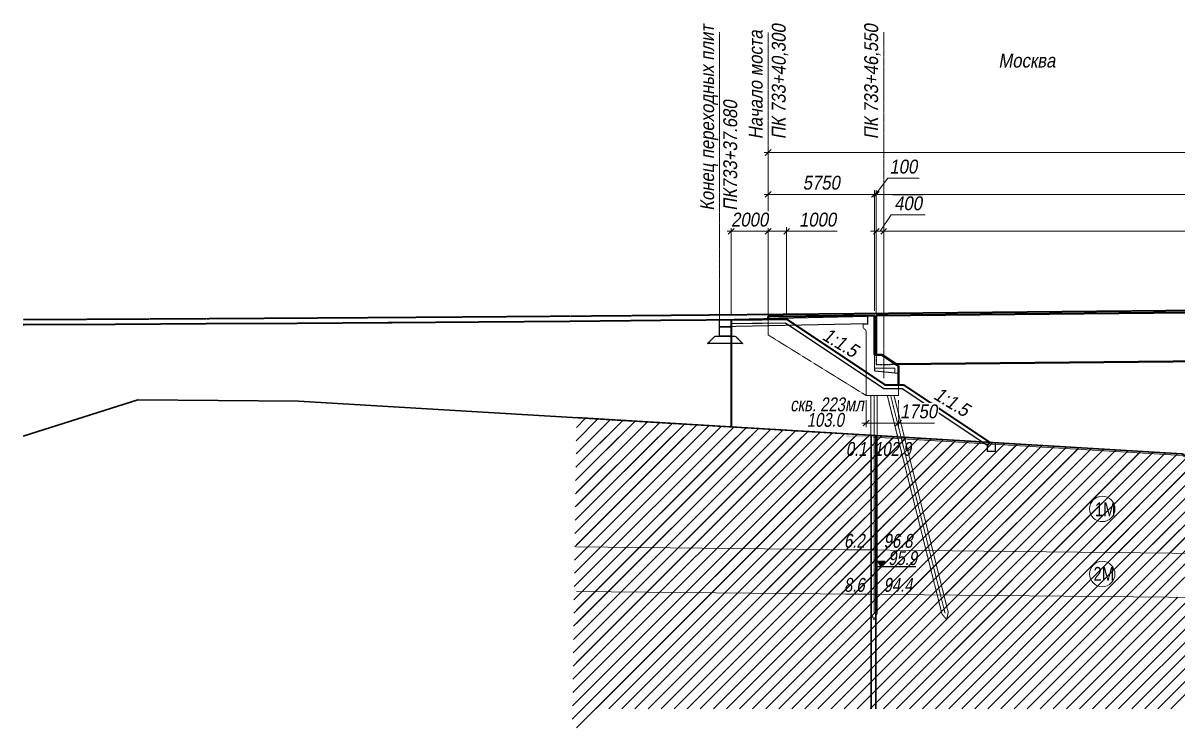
# Model space of a CAD drawing. Header units: millimetres. Extents: x 1864 to 10174863, y -4887456 to 5366151.
# Drawn here: x 8923105 to 8985568, y 273146 to 311280 of the extents above; entities that cross this region are included whole.
import ezdxf

# ---------------------------------------------------------------- set-up
doc = ezdxf.new("R2010")
doc.units = ezdxf.units.MM
doc.linetypes.add('CENTER', pattern=[50.8, 31.75, -6.35, 6.35, -6.35])
doc.linetypes.add('DASHED', pattern=[7, 5, -2, 0])
for name, color, linetype, lineweight in [('C-GEOL-GRSL', 94, 'Continuous', 15), ('S-BALK', 150, 'Continuous', 40), ('S-BETN', 2, 'Continuous', 40), ('S-BETN-NVEL', 7, 'Continuous', 25), ('S-GRID', 1, 'CENTER', 20), ('S-GRID-TRASSA', 4, 'CENTER', 30), ('S-NASP', 52, 'Continuous', 35), ('S-OPOR', 2, 'Continuous', 40), ('S-OPOR-NVEL', 7, 'DASHED', 20), ('S-TEXT', 4, 'Continuous', 30), ('S-ZEML', 32, 'Земля1', 30), ('T-DIMS', 3, 'Continuous', 30), ('T-TEXT', 4, 'Continuous', 30)]:
    doc.layers.add(name, color=color, linetype=linetype, lineweight=lineweight)
for name, color, linetype in [('C-GEOL-PATT', 250, 'Continuous'), ('C-GEOL-SCVG', 60, 'Continuous'), ('concr_inv', 7, 'DASHED'), ('S-KRAS', 1, 'DASHED'), ('S-NOTE', 4, 'Continuous'), ('Текст', 7, 'Continuous')]:
    doc.layers.add(name, color=color, linetype=linetype)
doc.styles.add('TM', font='mipgost.shx', dxfattribs={"width": 0.9, "oblique": 10})
doc.styles.add('Тип А прямой', font='mipgost.shx', dxfattribs={"width": 0.8})
doc.linetypes.add('Земля1', pattern='A,24,[3,ltsnew.shx,S=6,R=0,X=-6,Y=-6],3,[3,ltsnew.shx,S=6,R=0,X=-6,Y=-6],3,[3,ltsnew.shx,S=6,R=0,X=-6,Y=-6],0', length=30)
doc.dimstyles.new('TM', dxfattribs={"dimscale": 0, "dimtxt": 3, "dimasz": 1.25, "dimexe": 0.9, "dimexo": 1, "dimgap": 1, "dimtad": 1, "dimdec": 0, "dimdsep": 46, "dimtxsty": 'TM', "dimblk1": 'OBLIQUE', "dimblk2": 'OBLIQUE', "dimsah": 1, "dimcen": 3, "dimdle": 0.9, "dimclrt": 7, "dimadec": 0, "dimazin": 0, "dimtfac": 1, "dimtdec": 0, "dimtmove": 1, "dimatfit": 2, "dimldrblk": 'NONE', "dimfxl": 1, "dimtfill": 1, "dimtolj": 1, "dimlwd": 15, "dimlwe": 15, "dimarcsym": 0})

# ---------------------------------------------------------------- blocks, each defined once
blk = doc.blocks.new('_OBLIQUE')
at = {"color": 0, "linetype": 'ByBlock', "lineweight": -2}
blk.add_line((0.5, 0.5), (-0.5, -0.5), dxfattribs=at)
blk = doc.blocks.new('*D736')
at = {"layer": 'Defpoints', "color": 0, "transparency": 16777216}
for p in [(9032655, 300018), (9032655, 296180), (8969655, 295574)]:
    blk.add_point(p, dxfattribs=at)
at = {"layer": 'T-DIMS', "color": 0, "linetype": 'Continuous', "lineweight": 15, "transparency": 16777216}
blk.add_line((8969430, 300018), (9032880, 300018), dxfattribs=at)
at = {"layer": 'T-DIMS', "color": 0, "lineweight": 15, "transparency": 16777216}
for p, q in [((8969655, 295824), (8969655, 300243)), ((9032655, 296430), (9032655, 300243))]:
    blk.add_line(p, q, dxfattribs=at)
at = {"layer": 'T-DIMS', "color": 0, "lineweight": 15, "transparency": 16777216, "xscale": 312.5, "yscale": 312.5, "zscale": 312.5, "rotation": 180}
blk.add_blockref('_OBLIQUE', (8969655, 300018), dxfattribs=at)
at = {"layer": 'T-DIMS', "color": 0, "lineweight": 15, "transparency": 16777216, "xscale": 312.5, "yscale": 312.5, "zscale": 312.5}
blk.add_blockref('_OBLIQUE', (9032655, 300018), dxfattribs=at)
at = {"layer": 'T-DIMS', "color": 7, "transparency": 16777216, "insert": (9001155, 300643), "char_height": 750, "attachment_point": 5, "style": 'TM', "bg_fill": 3, "box_fill_scale": 1.1, "bg_fill_color": 256, "bg_fill_true_color": 13158600, "bg_fill_transparency": 0}
blk.add_mtext('\\A1;63000', dxfattribs=at)
blk = doc.blocks.new('_None')
blk = doc.blocks.new('*D740')
at = {"layer": 'Defpoints', "color": 0, "transparency": 16777216}
for p in [(8969255, 300018), (8969655, 295574), (8969255, 295307)]:
    blk.add_point(p, dxfattribs=at)
at = {"layer": 'T-DIMS', "color": 0, "linetype": 'Continuous', "lineweight": 15, "transparency": 16777216}
for p, q in [((8969455, 300018), (8970057, 300899)), ((8970057, 300899), (8971895, 300899)), ((8969255, 300018), (8968943, 300018)), ((8969655, 300018), (8969255, 300018)), ((8969655, 300018), (8969255, 300018)), ((8969655, 300018), (8969968, 300018))]:
    blk.add_line(p, q, dxfattribs=at)
at = {"layer": 'T-DIMS', "color": 0, "lineweight": 15, "transparency": 16777216}
for p, q in [((8969255, 295557), (8969255, 300243)), ((8969655, 295824), (8969655, 300243))]:
    blk.add_line(p, q, dxfattribs=at)
at = {"layer": 'T-DIMS', "color": 0, "lineweight": 15, "transparency": 16777216, "xscale": 312.5, "yscale": 312.5, "zscale": 312.5}
blk.add_blockref('_OBLIQUE', (8969255, 300018), dxfattribs=at)
at = {"layer": 'T-DIMS', "color": 0, "lineweight": 15, "transparency": 16777216, "xscale": 312.5, "yscale": 312.5, "zscale": 312.5, "rotation": 180}
blk.add_blockref('_OBLIQUE', (8969655, 300018), dxfattribs=at)
at = {"layer": 'T-DIMS', "color": 7, "transparency": 16777216, "insert": (8970976, 301524), "char_height": 750, "attachment_point": 5, "style": 'TM', "bg_fill": 3, "box_fill_scale": 1.1, "bg_fill_color": 256, "bg_fill_true_color": 13158600, "bg_fill_transparency": 0}
blk.add_mtext('\\A1;400', dxfattribs=at)
blk = doc.blocks.new('*D728')
at = {"layer": 'Defpoints', "color": 0, "transparency": 16777216}
for p in [(8969155, 302014), (8969155, 295464), (8969255, 295465)]:
    blk.add_point(p, dxfattribs=at)
at = {"layer": 'T-DIMS', "color": 0, "linetype": 'Continuous', "lineweight": 15, "transparency": 16777216}
for p, q in [((8969205, 302014), (8969872, 302886)), ((8969872, 302886), (8971565, 302886)), ((8969155, 302014), (8968843, 302014)), ((8969255, 302014), (8969155, 302014)), ((8969255, 302014), (8969155, 302014)), ((8969255, 302014), (8969568, 302014))]:
    blk.add_line(p, q, dxfattribs=at)
at = {"layer": 'T-DIMS', "color": 0, "lineweight": 15, "transparency": 16777216}
for p, q in [((8969155, 295714), (8969155, 302239)), ((8969255, 295715), (8969255, 302239))]:
    blk.add_line(p, q, dxfattribs=at)
at = {"layer": 'T-DIMS', "color": 0, "lineweight": 15, "transparency": 16777216, "xscale": 312.5, "yscale": 312.5, "zscale": 312.5}
blk.add_blockref('_OBLIQUE', (8969155, 302014), dxfattribs=at)
at = {"layer": 'T-DIMS', "color": 0, "lineweight": 15, "transparency": 16777216, "xscale": 312.5, "yscale": 312.5, "zscale": 312.5, "rotation": 180}
blk.add_blockref('_OBLIQUE', (8969255, 302014), dxfattribs=at)
at = {"layer": 'T-DIMS', "color": 7, "transparency": 16777216, "insert": (8970719, 303511), "char_height": 750, "attachment_point": 5, "style": 'TM', "bg_fill": 3, "box_fill_scale": 1.1, "bg_fill_color": 256, "bg_fill_true_color": 13158600, "bg_fill_transparency": 0}
blk.add_mtext('\\A1;100', dxfattribs=at)
blk = doc.blocks.new('*D729')
at = {"layer": 'Defpoints', "color": 0, "transparency": 16777216}
for p in [(9138055, 302014), (9138055, 297090), (8969255, 295465)]:
    blk.add_point(p, dxfattribs=at)
at = {"layer": 'T-DIMS', "color": 0, "linetype": 'Continuous', "lineweight": 15, "transparency": 16777216}
blk.add_line((8969030, 302014), (9138280, 302014), dxfattribs=at)
at = {"layer": 'T-DIMS', "color": 0, "lineweight": 15, "transparency": 16777216}
for p, q in [((8969255, 295715), (8969255, 302239)), ((9138055, 297340), (9138055, 302239))]:
    blk.add_line(p, q, dxfattribs=at)
at = {"layer": 'T-DIMS', "color": 0, "lineweight": 15, "transparency": 16777216, "xscale": 312.5, "yscale": 312.5, "zscale": 312.5, "rotation": 180}
blk.add_blockref('_OBLIQUE', (8969255, 302014), dxfattribs=at)
at = {"layer": 'T-DIMS', "color": 0, "lineweight": 15, "transparency": 16777216, "xscale": 312.5, "yscale": 312.5, "zscale": 312.5}
blk.add_blockref('_OBLIQUE', (9138055, 302014), dxfattribs=at)
at = {"layer": 'T-DIMS', "color": 7, "transparency": 16777216, "insert": (9053655, 302639), "char_height": 750, "attachment_point": 5, "style": 'TM', "bg_fill": 3, "box_fill_scale": 1.1, "bg_fill_color": 256, "bg_fill_true_color": 13158600, "bg_fill_transparency": 0}
blk.add_mtext('\\A1;168800', dxfattribs=at)
blk = doc.blocks.new('*D732')
at = {"layer": 'Defpoints', "color": 0, "transparency": 16777216}
for p in [(8963406, 302014), (8969155, 295463), (8963406, 295410)]:
    blk.add_point(p, dxfattribs=at)
at = {"layer": 'T-DIMS', "color": 0, "linetype": 'Continuous', "lineweight": 15, "transparency": 16777216}
blk.add_line((8969380, 302014), (8963181, 302014), dxfattribs=at)
at = {"layer": 'T-DIMS', "color": 0, "lineweight": 15, "transparency": 16777216}
for p, q in [((8963406, 295660), (8963406, 302239)), ((8969155, 295713), (8969155, 302239))]:
    blk.add_line(p, q, dxfattribs=at)
at = {"layer": 'T-DIMS', "color": 0, "lineweight": 15, "transparency": 16777216, "xscale": 312.5, "yscale": 312.5, "zscale": 312.5, "rotation": 180}
blk.add_blockref('_OBLIQUE', (8963406, 302014), dxfattribs=at)
at = {"layer": 'T-DIMS', "color": 0, "lineweight": 15, "transparency": 16777216, "xscale": 312.5, "yscale": 312.5, "zscale": 312.5}
blk.add_blockref('_OBLIQUE', (8969155, 302014), dxfattribs=at)
at = {"layer": 'T-DIMS', "color": 7, "transparency": 16777216, "insert": (8966281, 302639), "char_height": 750, "attachment_point": 5, "style": 'TM', "bg_fill": 3, "box_fill_scale": 1.1, "bg_fill_color": 256, "bg_fill_true_color": 13158600, "bg_fill_transparency": 0}
blk.add_mtext('\\A1;5750', dxfattribs=at)
blk = doc.blocks.new('*D733')
at = {"layer": 'Defpoints', "color": 0, "transparency": 16777216}
for p in [(9144005, 304280), (9144005, 297027), (8963406, 295410)]:
    blk.add_point(p, dxfattribs=at)
at = {"layer": 'T-DIMS', "color": 0, "linetype": 'Continuous', "lineweight": 15, "transparency": 16777216}
blk.add_line((8963181, 304280), (9144230, 304280), dxfattribs=at)
at = {"layer": 'T-DIMS', "color": 0, "lineweight": 15, "transparency": 16777216}
for p, q in [((8963406, 295660), (8963406, 304505)), ((9144005, 297277), (9144005, 304505))]:
    blk.add_line(p, q, dxfattribs=at)
at = {"layer": 'T-DIMS', "color": 0, "lineweight": 15, "transparency": 16777216, "xscale": 312.5, "yscale": 312.5, "zscale": 312.5, "rotation": 180}
blk.add_blockref('_OBLIQUE', (8963406, 304280), dxfattribs=at)
at = {"layer": 'T-DIMS', "color": 0, "lineweight": 15, "transparency": 16777216, "xscale": 312.5, "yscale": 312.5, "zscale": 312.5}
blk.add_blockref('_OBLIQUE', (9144005, 304280), dxfattribs=at)
at = {"layer": 'T-DIMS', "color": 7, "transparency": 16777216, "insert": (9053705, 304905), "char_height": 750, "attachment_point": 5, "style": 'TM', "bg_fill": 3, "box_fill_scale": 1.1, "bg_fill_color": 256, "bg_fill_true_color": 13158600, "bg_fill_transparency": 0}
blk.add_mtext('\\A1;180600', dxfattribs=at)
blk = doc.blocks.new('*D742')
at = {"layer": 'Defpoints', "color": 0, "transparency": 16777216}
for p in [(8964406, 300018), (8963406, 295410), (8964406, 295259)]:
    blk.add_point(p, dxfattribs=at)
at = {"layer": 'T-DIMS', "color": 0, "linetype": 'Continuous', "lineweight": 15, "transparency": 16777216}
for p, q in [((8963181, 300018), (8964631, 300018)), ((8967144, 300018), (8964406, 300018))]:
    blk.add_line(p, q, dxfattribs=at)
at = {"layer": 'T-DIMS', "color": 0, "lineweight": 15, "transparency": 16777216}
for p, q in [((8963406, 295660), (8963406, 300243)), ((8964406, 295509), (8964406, 300243))]:
    blk.add_line(p, q, dxfattribs=at)
at = {"layer": 'T-DIMS', "color": 0, "lineweight": 15, "transparency": 16777216, "xscale": 312.5, "yscale": 312.5, "zscale": 312.5, "rotation": 180}
blk.add_blockref('_OBLIQUE', (8963406, 300018), dxfattribs=at)
at = {"layer": 'T-DIMS', "color": 0, "lineweight": 15, "transparency": 16777216, "xscale": 312.5, "yscale": 312.5, "zscale": 312.5}
blk.add_blockref('_OBLIQUE', (8964406, 300018), dxfattribs=at)
at = {"layer": 'T-DIMS', "color": 7, "transparency": 16777216, "insert": (8966081, 300643), "char_height": 750, "attachment_point": 5, "style": 'TM', "bg_fill": 3, "box_fill_scale": 1.1, "bg_fill_color": 256, "bg_fill_true_color": 13158600, "bg_fill_transparency": 0}
blk.add_mtext('\\A1;1000', dxfattribs=at)
blk = doc.blocks.new('*D743')
at = {"layer": 'Defpoints', "color": 0, "transparency": 16777216}
for p in [(8961406, 295232), (8963406, 295410)]:
    blk.add_point(p, dxfattribs=at)
at = {"layer": 'T-DIMS', "color": 0, "linetype": 'Continuous', "lineweight": 15, "transparency": 16777216}
blk.add_line((8963631, 300018), (8961181, 300018), dxfattribs=at)
at = {"layer": 'T-DIMS', "color": 0, "lineweight": 15, "transparency": 16777216}
for p, q in [((8961406, 295482), (8961406, 300243)), ((8963406, 295660), (8963406, 300243))]:
    blk.add_line(p, q, dxfattribs=at)
at = {"layer": 'T-DIMS', "color": 7, "transparency": 16777216, "insert": (8962406, 300643), "char_height": 750, "attachment_point": 5, "style": 'TM', "bg_fill": 3, "box_fill_scale": 1.1, "bg_fill_color": 256, "bg_fill_true_color": 13158600, "bg_fill_transparency": 0}
blk.add_mtext('\\A1;2000', dxfattribs=at)
at = {"layer": 'Defpoints', "color": 0, "transparency": 16777216}
blk.add_point((8961406, 300018), dxfattribs=at)
at = {"layer": 'T-DIMS', "color": 0, "lineweight": 15, "transparency": 16777216, "xscale": 312.5, "yscale": 312.5, "zscale": 312.5, "rotation": 180}
blk.add_blockref('_OBLIQUE', (8961406, 300018), dxfattribs=at)
at = {"layer": 'T-DIMS', "color": 0, "lineweight": 15, "transparency": 16777216, "xscale": 312.5, "yscale": 312.5, "zscale": 312.5}
blk.add_blockref('_OBLIQUE', (8963406, 300018), dxfattribs=at)
blk = doc.blocks.new('*D744')
at = {"layer": 'Defpoints', "color": 0, "transparency": 16777216}
for p in [(8968705, 291129), (8970455, 291136)]:
    blk.add_point(p, dxfattribs=at)
at = {"layer": 'T-DIMS', "color": 0, "lineweight": 15, "transparency": 16777216}
for p, q in [((8968705, 290879), (8968705, 289415)), ((8970455, 290886), (8970455, 289415))]:
    blk.add_line(p, q, dxfattribs=at)
at = {"layer": 'T-DIMS', "color": 0, "linetype": 'Continuous', "lineweight": 15, "transparency": 16777216}
blk.add_line((8968480, 289640), (8970680, 289640), dxfattribs=at)
at = {"layer": 'T-DIMS', "color": 0, "lineweight": 15, "transparency": 16777216, "xscale": 312.5, "yscale": 312.5, "zscale": 312.5, "rotation": 180}
blk.add_blockref('_OBLIQUE', (8968705, 289640), dxfattribs=at)
at = {"layer": 'T-DIMS', "color": 7, "transparency": 16777216, "insert": (8971543, 290265), "char_height": 750, "attachment_point": 5, "style": 'TM', "bg_fill": 3, "box_fill_scale": 1.1, "bg_fill_color": 256, "bg_fill_true_color": 13158600, "bg_fill_transparency": 0}
blk.add_mtext('\\A1;1750', dxfattribs=at)
at = {"layer": 'Defpoints', "color": 0, "transparency": 16777216}
blk.add_point((8970455, 289640), dxfattribs=at)
at = {"layer": 'T-DIMS', "color": 0, "lineweight": 15, "transparency": 16777216, "xscale": 312.5, "yscale": 312.5, "zscale": 312.5}
blk.add_blockref('_OBLIQUE', (8970455, 289640), dxfattribs=at)

msp = doc.modelspace()

# ---------------------------------------------------------------- hatches: boundary and pattern name
at = {"layer": 'C-GEOL-PATT'}
h = msp.add_hatch(dxfattribs=at)
h.set_pattern_fill('FG_35', color=256, scale=100, style=0)
h.set_pattern_definition([(0, (8968905.3, 186273.6), (600, 600), [500, -700]), (18.43495, (8969005.3, 186173.6), (600.0004, 600), [316.228, -1581.1386]), (161.56505, (8969305.3, 186073.6), (-600.0004, 600), [316.228, -1581.1386]), (26.56505, (8969105.3, 185973.6), (600.0002, 600.0001), [223.607, -2459.6748]), (135, (8969205.3, 185873.6), (-600, -600), [141.4214, -707.1068]), (71.56505, (8969105.3, 185573.6), (600.0001, 600.00035), [316.228, -1581.1397])])
h.paths.add_polyline_path([(8967605.3, 288973.6), (8969105.3, 288973.6), (8985805.3, 287977.9), (8993588.7, 283570.2), (9019745.7, 283573), (9024105.3, 284547.9), (9049405.3, 284787.9), (9060105.3, 287867.9), (9066805.3, 287707.9), (9077605.3, 284777.9), (9078805.3, 284747.9), (9095238.3, 286938.9), (9127405.3, 291227.9), (9138699.3, 291908.2), (9138723.6, 291809.7), (9127405.3, 291127.9), (9095238.3, 286838.9), (9078805.3, 284647.9), (9077605.3, 284677.9), (9066805.3, 287607.9), (9060105.3, 287767.9), (9049405.3, 284687.9), (9024105.3, 284447.9), (9019733, 283570.2), (8993367.1, 283595.7), (8985805.3, 287877.9), (8969105.3, 288873.6), (8967605.3, 288873.6)])
at = {"layer": 'Текст'}
h = msp.add_hatch(color=5, dxfattribs=at)
h.dxf.hatch_style = 1
h.paths.add_polyline_path([(8969329, 282172.2), (8969525.5, 281872.4), (8969721.9, 282172.2)])

# ---------------------------------------------------------------- linework, layer by layer
at = {"layer": 'C-GEOL-GRSL'}
for p, q in [((8953040.8, 282951.7), (9032225.3, 282073.6)), ((8967605.3, 282773.6), (8969105.3, 282773.6)), ((9032225.3, 279773.6), (8953040.8, 280526.3)), ((8969105.3, 280373.6), (8967605.3, 280373.6))]:
    msp.add_line(p, q, dxfattribs=at)
msp.add_lwpolyline([(8969105.3, 288873.6), (8985805.3, 287877.9), (8993367.1, 283595.7), (8993588.7, 283570.2)], dxfattribs=at)
for centre in [(8981475.3, 284993.6), (8981475.3, 281473.6)]:
    msp.add_circle(centre, 687.5, dxfattribs=at)
at = {"layer": 'C-GEOL-PATT', "linetype": 'Continuous'}
for p, q in [((8953023.3, 288684.4), (8954201.1, 289862.2)), ((8953033.4, 289401.6), (8953533.8, 289902)), ((8952861.6, 277209.1), (8964878.1, 289225.6)), ((8952871.7, 277926.3), (8964210.8, 289265.4)), ((8952881.8, 278643.5), (8963543.5, 289305.2)), ((8952891.9, 279360.7), (8962876.2, 289345)), ((8952902, 280077.9), (8962208.9, 289384.8)), ((8952912.1, 280795.1), (8961541.6, 289424.6)), ((8952922.2, 281512.4), (8960874.3, 289464.4)), ((8952932.4, 282229.6), (8960206.9, 289504.1)), ((8952942.5, 282946.8), (8959539.6, 289543.9)), ((8952952.6, 283664), (8958872.3, 289583.7)), ((8952962.7, 284381.2), (8958205, 289623.5)), ((8952972.8, 285098.4), (8957537.7, 289663.3)), ((8952982.9, 285815.6), (8956870.4, 289703.1)), ((8952993, 286532.8), (8956203.1, 289742.9)), ((8953003.1, 287250), (8955535.8, 289782.7)), ((8953013.2, 287967.2), (8954868.4, 289822.4)), ((8952811.1, 273623.1), (8968214.7, 289026.7)), ((8952821.2, 274340.3), (8967547.4, 289066.5)), ((8952831.3, 275057.5), (8966880.1, 289106.3)), ((8952841.4, 275774.7), (8966212.8, 289146.1)), ((8952851.5, 276491.9), (8965545.4, 289185.8)), ((8954079, 274183.9), (8968882, 288986.9)), ((8954786.1, 274183.9), (8969549.3, 288947.1)), ((8955493.2, 274183.9), (8970216.6, 288907.3)), ((8956200.3, 274183.9), (8970883.9, 288867.5)), ((8956907.4, 274183.9), (8971551.3, 288827.8)), ((8957614.5, 274183.9), (8972218.6, 288788)), ((8958321.6, 274183.9), (8972885.9, 288748.2)), ((8959028.7, 274183.9), (8973553.2, 288708.4)), ((8959735.8, 274183.9), (8974220.5, 288668.6)), ((8960442.9, 274183.9), (8974887.8, 288628.8)), ((8961150, 274183.9), (8975555.1, 288589)), ((8961857.1, 274183.9), (8976222.4, 288549.2)), ((8962564.2, 274183.9), (8976889.8, 288509.5)), ((8963271.3, 274183.9), (8977557.1, 288469.7)), ((8963978.4, 274183.9), (8978224.4, 288429.9)), ((8964685.5, 274183.9), (8978891.7, 288390.1)), ((8965392.6, 274183.9), (8979559, 288350.3)), ((8966099.7, 274183.9), (8980226.3, 288310.5)), ((8966806.8, 274183.9), (8980893.6, 288270.7)), ((8967513.9, 274183.9), (8981560.9, 288230.9)), ((8968221, 274183.9), (8982228.3, 288191.2)), ((8968928.1, 274183.9), (8982895.6, 288151.4)), ((8969635.2, 274183.9), (8983562.9, 288111.6)), ((8970342.3, 274183.9), (8984230.2, 288071.8)), ((8971049.4, 274183.9), (8984897.5, 288032)), ((8971756.5, 274183.9), (8985564.8, 287992.2)), ((8978563.4, 280283.7), (8986094.1, 287814.4)), ((8979263.8, 280277), (8986545.5, 287558.7)), ((8979964.3, 280270.4), (8986997, 287303.1)), ((8980664.7, 280263.7), (8987448.4, 287047.4)), ((8981365.2, 280257.1), (8987899.8, 286791.8)), ((8982065.6, 280250.4), (8988351.3, 286536.1)), ((8982766, 280243.7), (8988802.7, 286280.4)), ((8983466.5, 280237.1), (8989254.2, 286024.8)), ((8984166.9, 280230.4), (8989705.6, 285769.1)), ((8984867.4, 280223.8), (8990157.1, 285513.5))]:
    msp.add_line(p, q, dxfattribs=at)
at = {"layer": 'C-GEOL-PATT', "linetype": 'Continuous', "ltscale": 1.75}
for p, q in [((8953040.8, 288701.9), (8953212.5, 288873.6)), ((8953040.8, 287994.8), (8953919.6, 288873.6)), ((8953040.8, 287287.7), (8954626.7, 288873.6)), ((8953040.8, 286580.6), (8955333.8, 288873.6)), ((8953040.8, 285873.5), (8956040.9, 288873.6)), ((8953040.8, 285166.4), (8956748, 288873.6)), ((8953040.8, 284459.3), (8957455.1, 288873.6)), ((8953040.8, 283752.2), (8958162.2, 288873.6)), ((8953040.8, 283045.1), (8958869.3, 288873.6)), ((8953040.8, 280216.7), (8961697.7, 288873.6)), ((8953040.8, 279509.6), (8962404.8, 288873.6)), ((8953040.8, 278802.5), (8963111.9, 288873.6)), ((8953040.8, 278095.4), (8963819, 288873.6)), ((8953040.8, 277388.3), (8964526.1, 288873.6)), ((8953040.8, 276681.2), (8965233.2, 288873.6)), ((8953040.8, 275974.1), (8965940.3, 288873.6)), ((8953040.8, 275267), (8966647.4, 288873.6)), ((8953040.8, 274559.9), (8967354.5, 288873.6)), ((8953040.8, 273852.8), (8968061.6, 288873.6)), ((8953040.8, 273145.7), (8968768.7, 288873.6)), ((8954786.1, 274183.9), (8969454.9, 288852.7)), ((8955493.2, 274183.9), (8970122.3, 288813)), ((8962390, 280373.6), (8970789.6, 288773.2)), ((8963097.1, 280373.6), (8971456.9, 288733.4)), ((8963804.2, 280373.6), (8972124.2, 288693.6)), ((8964511.3, 280373.6), (8972791.5, 288653.8)), ((8965218.4, 280373.6), (8973458.8, 288614)), ((8965925.5, 280373.6), (8974126.1, 288574.2)), ((8966632.6, 280373.6), (8974793.4, 288534.4)), ((8967339.7, 280373.6), (8975460.8, 288494.7)), ((8968046.8, 280373.6), (8976128.1, 288454.9)), ((8968753.9, 280373.6), (8976795.4, 288415.1)), ((8969457.6, 280370.2), (8977462.7, 288375.3)), ((8970158.1, 280363.6), (8978130, 288335.5)), ((8970858.5, 280356.9), (8978797.3, 288295.7)), ((8971559, 280350.3), (8979464.6, 288255.9)), ((8972259.4, 280343.6), (8980131.9, 288216.1)), ((8972959.8, 280337), (8980799.3, 288176.4)), ((8973660.3, 280330.3), (8981466.6, 288136.6)), ((8974360.7, 280323.6), (8982133.9, 288096.8)), ((8975061.2, 280317), (8982801.2, 288057)), ((8975761.6, 280310.3), (8983468.5, 288017.2)), ((8978824.2, 282665.8), (8984135.8, 287977.4)), ((8979523.6, 282658.1), (8984803.1, 287937.6)), ((8980222.9, 282650.3), (8985470.4, 287897.8)), ((8980922.2, 282642.5), (8986030.2, 287750.5)), ((8981621.6, 282634.8), (8986481.7, 287494.9)), ((8982320.9, 282627), (8986933.1, 287239.2)), ((8983020.3, 282619.3), (8987384.6, 286983.6)), ((8983719.6, 282611.5), (8987836, 286727.9)), ((8984419, 282603.8), (8988287.5, 286472.3)), ((8985118.3, 282596), (8988738.9, 286216.6)), ((8970342.3, 274183.9), (8976462.1, 280303.7)), ((8971049.4, 274183.9), (8977162.5, 280297)), ((8971756.5, 274183.9), (8977862.9, 280290.3)), ((8972463.6, 274183.9), (8978563.4, 280283.7)), ((8973170.7, 274183.9), (8979263.8, 280277)), ((8973877.8, 274183.9), (8979964.3, 280270.4)), ((8974584.9, 274183.9), (8980664.7, 280263.7)), ((8975292, 274183.9), (8981365.2, 280257.1)), ((8975999.1, 274183.9), (8982065.6, 280250.4)), ((8976706.2, 274183.9), (8982766, 280243.7)), ((8977413.3, 274183.9), (8983466.5, 280237.1)), ((8978120.4, 274183.9), (8984166.9, 280230.4)), ((8978827.5, 274183.9), (8984867.4, 280223.8)), ((8979534.6, 274183.9), (8985567.8, 280217.1)), ((8980241.7, 274183.9), (8986268.2, 280210.4)), ((8980948.8, 274183.9), (8986968.7, 280203.8)), ((8981655.9, 274183.9), (8987669.1, 280197.1)), ((8982363, 274183.9), (8988369.6, 280190.5)), ((8983070.1, 274183.9), (8989070, 280183.8)), ((8983777.2, 274183.9), (8989770.5, 280177.2)), ((8984484.3, 274183.9), (8990470.9, 280170.5)), ((8985191.4, 274183.9), (8991171.3, 280163.8))]:
    msp.add_line(p, q, dxfattribs=at)
at = {"layer": 'C-GEOL-SCVG'}
msp.add_lwpolyline([(8965777.3, 289160.1), (8966177.3, 289160.1)], dxfattribs=at)
at = {"layer": 'concr_inv'}
for points in [[(8961381.4, 294845.2), (8961381.4, 294342.7), (8960782, 294342.7), (8960782, 294842.7), (8961381.4, 294845.2)], [(8961632, 294342.7), (8962032, 293942.7), (8960132, 293942.7), (8960532, 294342.7), (8961632, 294342.7)]]:
    msp.add_lwpolyline(points, dxfattribs=at)
at = {"layer": 'S-BALK'}
msp.add_line((8969255.3, 293329.8), (8969255.3, 295464.9), dxfattribs=at)
for points in [[(8969255.3, 295464.9), (9138055.3, 297089.8)], [(8970319.9, 292820), (9137066.4, 294425.2)]]:
    msp.add_lwpolyline(points, dxfattribs=at)
at = {"layer": 'S-BETN'}
for p, q in [((8969155.3, 293329.8), (8969555.7, 293329.8)), ((8969555.7, 293329.8), (8970455.3, 292729.7)), ((8970455.3, 292729.7), (8970455.3, 292329.5)), ((8970455.3, 292329.5), (8970455.3, 291710.1))]:
    msp.add_line(p, q, dxfattribs=at)
at = {"layer": 'S-BETN-NVEL'}
for p, q in [((8969662.3, 291512.9), (8970662.3, 291512.9)), ((8970662.3, 291512.9), (8975288.3, 288428.9))]:
    msp.add_line(p, q, dxfattribs=at)
msp.add_lwpolyline([(8961405.8, 295030.5), (8962516.6, 295040.3), (8963077.5, 295045.4), (8964345.7, 295057.3)], dxfattribs=at)
msp.add_lwpolyline([(8975276, 288096.4), (8975276, 288410.3), (8975400, 288596.4), (8975676, 288596.4), (8975676, 288096.4)], close=True, dxfattribs=at)
at = {"layer": 'S-GRID'}
msp.add_line((8960782, 295232.3), (8960782, 310783.4), dxfattribs=at)
at = {"layer": 'S-GRID-TRASSA', "linetype": 'DASHED', "lineweight": 30}
msp.add_lwpolyline([(8923105.3, 295234.4), (8923204.3, 295234.9), (8928121.9, 295259.5), (8933039.4, 295286.8), (8937956.9, 295316.7), (8942874.4, 295349.3), (8943105.3, 295350.9), (8947791.9, 295384.6), (8952709.5, 295422.6), (8957627, 295463.3), (8962544.5, 295506.6), (8963105.3, 295511.7), (8967462, 295552.6), (9223105.3, 298013.5)], dxfattribs=at)
at = {"layer": 'S-KRAS', "color": 1, "ltscale": 0.5}
msp.add_line((8969155.3, 292609.5), (8969155.3, 292459.5), dxfattribs=at)
msp.add_lwpolyline([(8969255.3, 293329.8), (8969255.3, 292809.7), (8970319.9, 292820)], dxfattribs=at)
at = {"layer": 'S-NASP'}
for p, q in [((8961405.8, 295231.8), (8961405.8, 289432.7)), ((8969723.3, 291714.2), (8970723.3, 291714.2)), ((8970723.3, 291714.2), (8975400, 288596.4))]:
    msp.add_line(p, q, dxfattribs=at)
msp.add_lwpolyline([(8923105.3, 294969.6), (8923173.6, 294969.9), (8928091.2, 294994.5), (8933008.8, 295021.8), (8937926.5, 295051.7), (8942844.2, 295084.4), (8943075.1, 295086), (8947761.9, 295119.7), (8952679.5, 295157.6), (8957597.2, 295198.3), (8962514.8, 295241.6), (8963075.7, 295246.7), (8964405.8, 295259.2)], dxfattribs=at)
at = {"layer": 'S-NOTE', "linetype": 'Continuous'}
msp.add_lwpolyline([(8974130.6, 308526.7, 0, 386.7, 0), (8975318.9, 308526.7, 0, 0, 0), (8979247, 308526.7, 0, 0, 0)], format="xyseb", dxfattribs=at)
at = {"layer": 'S-OPOR', "lineweight": 30}
for p, q in [((8968980.3, 288981), (8968980.3, 274183.9)), ((8969230.3, 288966.1), (8969230.3, 274183.9))]:
    msp.add_line(p, q, dxfattribs=at)
at = {"layer": 'S-OPOR-NVEL'}
for p, q in [((8969155.3, 292458.8), (8969155.3, 293329.8)), ((8970255.3, 292609.5), (8969155.3, 292609.5)), ((8969155.3, 292459.5), (8970455.3, 292329.5)), ((8970455.3, 292329.5), (8969162.7, 292458.8)), ((8970255.3, 292609.5), (8970255.3, 292349.5))]:
    msp.add_line(p, q, dxfattribs=at)
at = {"layer": 'S-ZEML'}
msp.add_lwpolyline([(8923105.3, 288933.9), (8929305.3, 290887.9), (8938005.3, 290827.9), (8985805.3, 287977.9), (8994705.3, 282937.9), (9003105.3, 282448), (9016905.3, 282937.9), (9024105.3, 284547.9), (9049405.3, 284787.9), (9060105.3, 287867.9), (9066805.3, 287707.9), (9077605.3, 284777.9), (9078805.3, 284747.9), (9127405.3, 291227.9), (9143105.3, 292173.6), (9223105.3, 293788.4)], dxfattribs=at)
at = {"layer": 'S-ZEML', "ltscale": 250}
msp.add_lwpolyline([(8953040.8, 289931.4), (8961405.8, 289432.7), (8985805.3, 287977.9), (8994705.3, 282937.9), (9003105.3, 282448), (9016905.3, 282937.9), (9024105.3, 284547.9), (9049405.3, 284787.9), (9060105.3, 287867.9), (9066805.3, 287707.9), (9077605.3, 284777.9), (9078805.3, 284747.9), (9127405.3, 291227.9), (9143105.3, 292173.6), (9152310.8, 292359.4)], dxfattribs=at)
at = {"layer": 'Текст', "color": 5}
msp.add_line((8969230.3, 281872.4), (8971388.2, 281872.4), dxfattribs=at)
msp.add_lwpolyline([(8969329, 282172.2), (8969721.9, 282172.2), (8969525.5, 281872.4)], close=True, dxfattribs=at)

# ---------------------------------------------------------------- texts
at = {"layer": 'S-TEXT', "insert": (8968601.5, 304995.9), "char_height": 750, "width": 22672.914, "attachment_point": 1, "rotation": 90, "style": 'TM'}
msp.add_mtext('ПК 733+46,550', dxfattribs=at)
at = {"layer": 'S-TEXT', "insert": (8977399.3, 309244.8), "char_height": 750, "width": 9608.71, "attachment_point": 5, "style": 'TM'}
msp.add_mtext('\\pxqc;Москва', dxfattribs=at)
at = {"layer": 'T-TEXT', "style": 'Тип А прямой', "width": 0.8}
for s, p in [('1M', (8981084.5, 284600.7)), ('2M', (8981004.6, 281105.3))]:
    msp.add_text(s, height=750, dxfattribs=at).set_placement(p)
at = {"layer": 'T-TEXT', "char_height": 750, "style": 'Тип А прямой'}
for s, insert, attachment_point in [('{\\Q10;скв. 223мл}', (8966587.8, 290263.5), 8), ('{\\Q10;103.0}', (8966500.5, 290186.4), 2)]:
    msp.add_mtext(s, dxfattribs=dict(at, insert=insert, attachment_point=attachment_point))
at = {"layer": 'Текст', "color": 23, "lineweight": 15, "style": 'Тип А прямой', "oblique": 10, "width": 0.8}
for s, p in [('0.1', (8967610.4, 287862.7)), ('102.9', (8969138.3, 287862.7)), ('6.2', (8967509.4, 282891.3)), ('96.8', (8969653.5, 282891.3)), ('8.6', (8967509.4, 280509.3)), ('94.4', (8969653.5, 280509.3))]:
    msp.add_text(s, height=750, dxfattribs=at).set_placement(p)
at = {"layer": 'Текст', "color": 5, "lineweight": 15, "style": 'Тип А прямой', "oblique": 10, "width": 0.8}
msp.add_text('95.9', height=750, dxfattribs=at).set_placement((8969902, 281957.5))

# ---------------------------------------------------------------- next in the draw order: dimensions: what is measured, and where the dimension line sits
at = {"layer": 'T-DIMS'}
dim = msp.add_linear_dim(base=(9032655.3, 300017.8), p1=(8969655.3, 295573.7), p2=(9032655.3, 296180.2), dimstyle='TM', override={"dimscale": 0, "dimtix": 0, "dimtofl": 1, "dimtmove": 1, "dimatfit": 2}, dxfattribs=at)
dim.commit()
dim.dimension.update_dxf_attribs({"geometry": '*D736', "text_midpoint": (9001155.3, 300642.8)})
dim = msp.add_linear_dim(base=(8970455.3, 289640.4), p1=(8968705.3, 291129.5), p2=(8970455.3, 291135.6), dimstyle='TM', override={"dimscale": 0, "dimtix": 0, "dimtofl": 1, "dimtmove": 1, "dimatfit": 2}, dxfattribs=at)
dim.commit()
dim.dimension.update_dxf_attribs({"geometry": '*D744', "text_midpoint": (8971542.7, 289640.4), "dimtype": 128})

# ---------------------------------------------------------------- next in the draw order: linework, layer by layer
at = {"layer": 'S-GRID'}
msp.add_lwpolyline([(8969130.3, 291129.5), (8969130.3, 279349.5)], dxfattribs=at)
at = {"layer": 'S-OPOR-NVEL'}
msp.add_lwpolyline([(8969305.3, 291129.5), (8969305.3, 279349.5), (8969130.3, 279000.6), (8968955.3, 279349.5), (8968955.3, 291129.5)], dxfattribs=at)

# ---------------------------------------------------------------- next in the draw order: texts
at = {"layer": 'S-TEXT', "color": 7, "insert": (8973348.7, 290776.5), "char_height": 750, "attachment_point": 5, "rotation": 328.51937, "style": 'TM', "bg_fill": 3, "box_fill_scale": 1.1, "bg_fill_color": 256, "bg_fill_true_color": 13158600, "bg_fill_transparency": 4394970}
msp.add_mtext('1:1.5', dxfattribs=at)

# ---------------------------------------------------------------- next in the draw order: dimensions: what is measured, and where the dimension line sits
at = {"layer": 'T-DIMS'}
dim = msp.add_linear_dim(base=(8969255.3, 300017.8), p1=(8969655.3, 295573.7), p2=(8969255.3, 295307.1), dimstyle='TM', override={"dimscale": 0, "dimtix": 0, "dimtofl": 1, "dimtmove": 1, "dimatfit": 2}, dxfattribs=at)
dim.commit()
dim.dimension.update_dxf_attribs({"geometry": '*D740', "text_midpoint": (8970307.3, 300899), "dimtype": 128})

# ---------------------------------------------------------------- next in the draw order: linework, layer by layer
at = {"layer": 'S-BETN-NVEL'}
msp.add_line((8964345.7, 295057.3), (8969662.3, 291512.9), dxfattribs=at)
at = {"layer": 'S-GRID'}
msp.add_lwpolyline([(8970030, 291129.5), (8972975, 279349.5)], dxfattribs=at)
at = {"layer": 'S-OPOR-NVEL'}
msp.add_lwpolyline([(8970210.4, 291129.5), (8973144.8, 279391.9), (8973059.7, 279011), (8972805.3, 279307.1), (8969849.6, 291129.5)], dxfattribs=at)
at = {"layer": 'T-DIMS', "lineweight": 15}
msp.add_line((8970680.3, 289640.4), (8972405.1, 289640.4), dxfattribs=at)

# ---------------------------------------------------------------- next in the draw order: dimensions: what is measured, and where the dimension line sits
at = {"layer": 'T-DIMS'}
dim = msp.add_linear_dim(base=(8969155.3, 302013.5), p1=(8969255.3, 295464.9), p2=(8969155.3, 295463.9), dimstyle='TM', override={"dimscale": 0, "dimtix": 0, "dimtofl": 1, "dimtmove": 1, "dimatfit": 2}, dxfattribs=at)
dim.commit()
dim.dimension.update_dxf_attribs({"geometry": '*D728', "text_midpoint": (8970122.3, 302885.6), "dimtype": 128})

# ---------------------------------------------------------------- next in the draw order: dimensions: what is measured, and where the dimension line sits
dim = msp.add_linear_dim(base=(9138055.3, 302013.5), p1=(8969255.3, 295464.9), p2=(9138055.3, 297089.8), dimstyle='TM', override={"dimscale": 0, "dimtix": 0, "dimtofl": 1, "dimtmove": 1, "dimatfit": 2}, dxfattribs=at)
dim.commit()
dim.dimension.update_dxf_attribs({"geometry": '*D729', "text_midpoint": (9053655.3, 302638.5)})

# ---------------------------------------------------------------- next in the draw order: linework, layer by layer
at = {"layer": 'S-NASP'}
msp.add_line((8964405.8, 295259.2), (8969723.3, 291714.2), dxfattribs=at)

# ---------------------------------------------------------------- next in the draw order: dimensions: what is measured, and where the dimension line sits
at = {"layer": 'T-DIMS'}
dim = msp.add_linear_dim(base=(8963405.7517, 302013.5061), p1=(8969155.2896, 295462.8831), p2=(8963405.7517, 295409.8268), dimstyle='TM', override={"dimscale": 0, "dimtix": 0, "dimtofl": 1, "dimtmove": 1, "dimatfit": 2}, dxfattribs=at)
dim.commit()
dim.dimension.update_dxf_attribs({"geometry": '*D732', "text_midpoint": (8966280.5207, 302638.5061)})

# ---------------------------------------------------------------- next in the draw order: linework, layer by layer
at = {"layer": 'S-OPOR-NVEL'}
msp.add_line((8963405.8, 295409.8), (8963405.8, 294409.8), dxfattribs=at)

# ---------------------------------------------------------------- next in the draw order: dimensions: what is measured, and where the dimension line sits
at = {"layer": 'T-DIMS'}
dim = msp.add_linear_dim(base=(9144004.8, 304279.7), p1=(8963405.8, 295409.5), p2=(9144004.8, 297027.1), dimstyle='TM', override={"dimscale": 0, "dimrnd": 5, "dimtix": 0, "dimtofl": 1, "dimtmove": 1, "dimatfit": 2}, dxfattribs=at)
dim.commit()
dim.dimension.update_dxf_attribs({"geometry": '*D733', "text_midpoint": (9053705.3, 304904.7)})

# ---------------------------------------------------------------- next in the draw order: linework, layer by layer
at = {"layer": 'S-BETN'}
msp.add_line((8969155.3, 293329.8), (8969155.3, 295459.8), dxfattribs=at)
at = {"layer": 'S-GRID'}
for p, q in [((8963405.8, 295249.8), (8963405.8, 310767.4)), ((8969655.3, 310783.4), (8969655.3, 292062.2))]:
    msp.add_line(p, q, dxfattribs=at)
at = {"layer": 'S-NASP'}
msp.add_line((8964405.8, 295259.2), (8969082.5, 292141.4), dxfattribs=at)
at = {"layer": 'S-OPOR-NVEL'}
msp.add_line((8968802, 294991.6), (8968802, 295456.4), dxfattribs=at)

# ---------------------------------------------------------------- next in the draw order: texts
at = {"layer": 'S-TEXT', "insert": (8962352, 304995.9), "char_height": 750, "width": 22672.914, "attachment_point": 1, "rotation": 90, "style": 'TM'}
msp.add_mtext('Начало моста\\PПК 733+40,300', dxfattribs=at)

# ---------------------------------------------------------------- next in the draw order: dimensions: what is measured, and where the dimension line sits
at = {"layer": 'T-DIMS'}
dim = msp.add_linear_dim(base=(8964405.8, 300017.8), p1=(8963405.8, 295409.5), p2=(8964405.8, 295259.2), dimstyle='TM', override={"dimscale": 0, "dimtix": 0, "dimtofl": 1, "dimtmove": 1, "dimatfit": 2}, dxfattribs=at)
dim.commit()
dim.dimension.update_dxf_attribs({"geometry": '*D742', "text_midpoint": (8966080.6, 299961.9), "dimtype": 128})

# ---------------------------------------------------------------- next in the draw order: dimensions: what is measured, and where the dimension line sits
dim = msp.add_linear_dim(base=(8961405.8, 300017.8), p1=(8963405.8, 295409.8), p2=(8961405.8, 295231.8), dimstyle='TM', override={"dimscale": 0, "dimtix": 0, "dimtofl": 1, "dimtmove": 1, "dimatfit": 2}, dxfattribs=at)
dim.commit()
dim.dimension.update_dxf_attribs({"geometry": '*D743', "text_midpoint": (8962405.8, 300017.8), "dimtype": 128})

# ---------------------------------------------------------------- next in the draw order: linework, layer by layer
at = {"layer": 'S-BETN'}
msp.add_line((8963405.8, 295405.7), (8963405.8, 295249.8), dxfattribs=at)
msp.add_lwpolyline([(8963405.8, 295405.4), (8967463, 295443.5), (8969155.3, 295459.8)], dxfattribs=at)
at = {"layer": 'S-BETN-NVEL'}
msp.add_lwpolyline([(8960782, 295242.7), (8968782, 295415.7), (8968782, 295015.7), (8960782, 294842.7)], close=True, dxfattribs=at)
at = {"layer": 'S-OPOR-NVEL'}
msp.add_line((8963405.8, 295249.8), (8963405.8, 294409.8), dxfattribs=at)

# ---------------------------------------------------------------- next in the draw order: texts
at = {"layer": 'S-TEXT', "insert": (8959728.2, 301126.9), "char_height": 750, "width": 22672.914, "attachment_point": 1, "rotation": 90, "style": 'TM'}
msp.add_mtext('Конец переходных плит\\PПК733+37.680', dxfattribs=at)

# ---------------------------------------------------------------- next in the draw order: texts
at = {"layer": 'S-TEXT', "color": 7, "insert": (8967323.6, 293983.4), "char_height": 750, "attachment_point": 5, "rotation": 328.51937, "style": 'TM', "bg_fill": 3, "box_fill_scale": 1.1, "bg_fill_color": 256, "bg_fill_true_color": 13158600, "bg_fill_transparency": 4394970}
msp.add_mtext('1:1.5', dxfattribs=at)

# ---------------------------------------------------------------- next in the draw order: linework, layer by layer
at = {"layer": 'S-OPOR-NVEL'}
msp.add_line((8968705.3, 291129.5), (8963405.8, 294405.7), dxfattribs=at)
for points in [[(8968802, 294991.6), (8968552, 294991.6), (8968552, 294791.6), (8968705.3, 294638.3)], [(8970455.3, 291714.2), (8970455.3, 291129.5), (8968705.3, 291129.5), (8968705.3, 294638.3)]]:
    msp.add_lwpolyline(points, dxfattribs=at)

doc.saveas('drawing.dxf')
